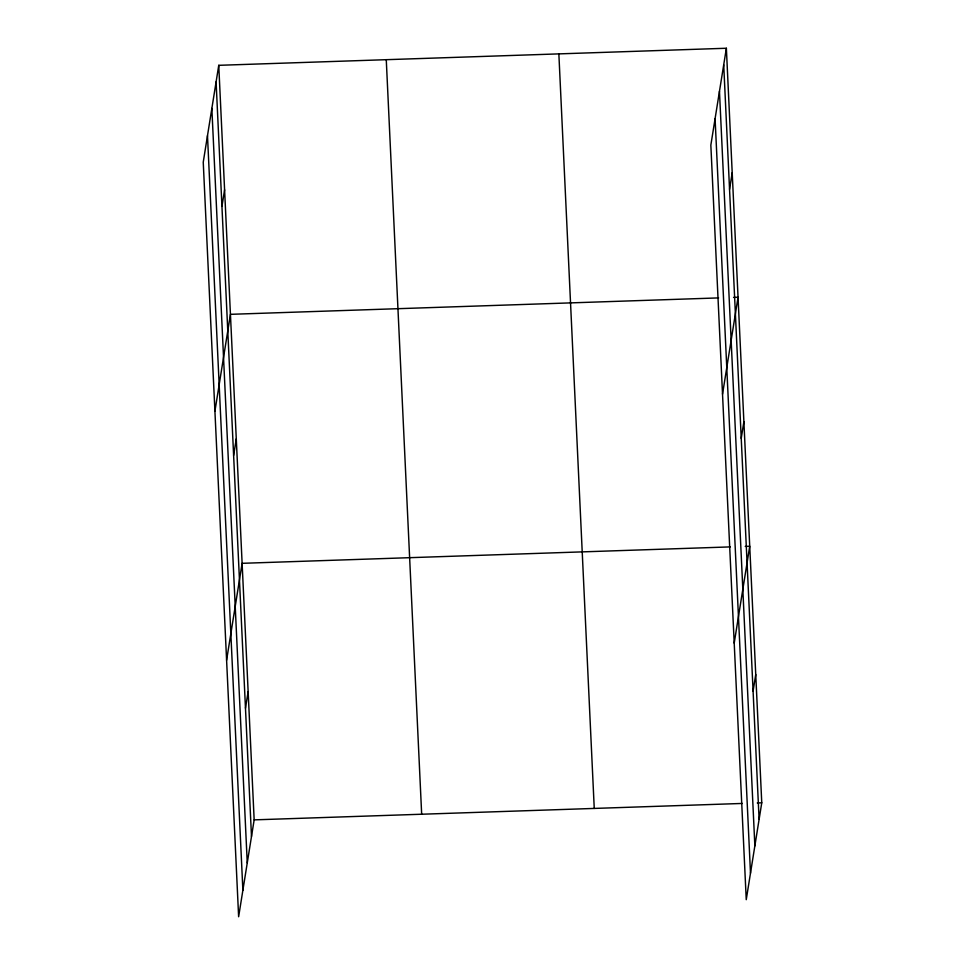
<?xml version="1.0" encoding="UTF-8"?>
<svg xmlns="http://www.w3.org/2000/svg" width="965" height="965" viewBox="0 0 965 965"><rect width="100%" height="100%" fill="white"/><g stroke="black" fill="none" stroke-linecap="round" stroke-linejoin="round"><path stroke-width="1.45" d="M218.753 65.318L203.241 162.204L238.632 916.75L254.157 819.864L218.753 65.318L726.368 48.25L761.759 802.796L746.247 899.682L710.843 145.136L726.368 48.25M221.938 206.401L224.592 189.828M214.918 411.199L230.442 314.325L718.599 297.908M233.627 455.408L236.28 438.822M226.594 660.205L242.119 563.319L730.288 546.902M245.484 708.177L248.138 691.591M729.552 189.333L732.206 172.747M722.532 394.13L738.044 297.244L733.557 297.401M741.229 438.339L743.882 421.753M734.208 643.136L749.721 546.25L745.245 546.395M753.086 691.109L755.74 674.523M254.157 819.864L742.314 803.447M757.272 802.952L761.759 802.796M723.714 64.836L759.105 819.381M719.468 91.337L754.859 845.883M715.089 118.635L750.493 873.18M558.856 53.883L594.247 808.429M386.265 59.685L421.669 814.231M216.1 81.904L251.491 836.45M211.854 108.406L247.257 862.951M207.487 135.703L242.878 890.249"/></g></svg>
